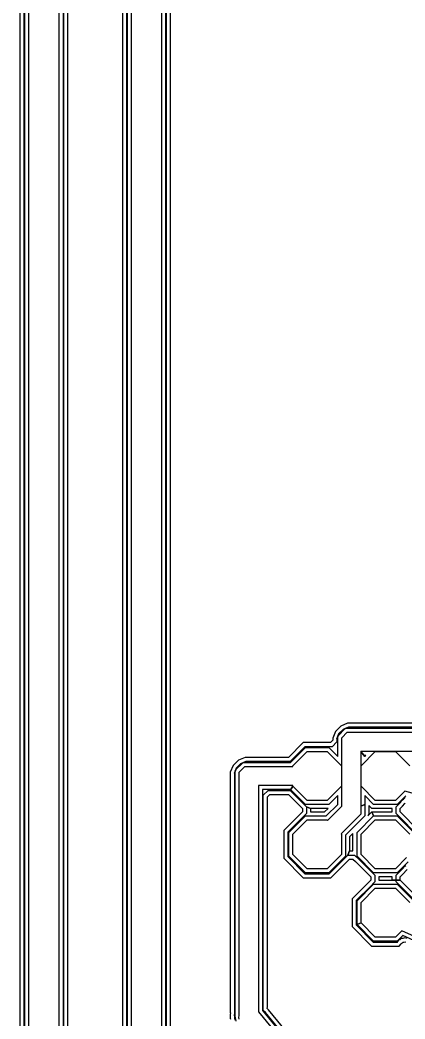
# Model space of a CAD drawing. Extents: x -122 to 0, y 0 to 97.
# Drawn here: x -121.54 to -107.22, y 39.23 to 76.35 of the extents above; entities that cross this region are included whole.
import ezdxf

# ---------------------------------------------------------------- set-up
doc = ezdxf.new("R2010")
doc.units = 0
doc.layers.add('milling', color=1, linetype='CONTINUOUS')

msp = doc.modelspace()

# ---------------------------------------------------------------- linework, layer by layer
at = {"layer": 'milling'}
for p, q in [((-121.5419, 88.0301), (-121.5419, 9.0773)), ((-121.3919, 88.0023), (-121.3919, 9.1159)), ((-121.3587, 8.9904), (-121.3587, 88.1247)), ((-121.2087, 9.0859), (-121.2087, 88.1545)), ((-120.0912, 87.8908), (-120.0912, 9.1584)), ((-119.9412, 87.7903), (-119.9412, 9.2306)), ((-119.9079, 9.4979), (-119.9079, 87.5057)), ((-119.7579, 9.4453), (-119.7579, 87.5355)), ((-117.7319, 77.9753), (-117.7319, 33.8146)), ((-117.5487, 33.7335), (-117.5487, 78.051)), ((-117.3987, 33.8319), (-117.3987, 78.0625)), ((-117.5819, 77.9261), (-117.5819, 33.8582)), ((-116.2812, 77.6256), (-116.2812, 33.7032)), ((-116.1312, 77.4969), (-116.1312, 33.7163)), ((-116.0979, 33.841), (-116.0979, 77.1861)), ((-115.9479, 33.7936), (-115.9479, 77.1975)), ((-109.3569, 50.2187), (-109.6099, 50.114)), ((-109.1157, 50.2187), (-109.3569, 50.2187)), ((-102.9804, 50.2187), (-109.1157, 50.2187)), ((-109.804, 49.92), (-109.9087, 49.6669)), ((-109.6099, 50.114), (-109.804, 49.92)), ((-109.6767, 49.8351), (-109.7587, 49.6371)), ((-109.7587, 49.6371), (-109.6767, 49.8351)), ((-109.71, 49.7549), (-109.4448, 50.02)), ((-109.6767, 49.8351), (-109.71, 49.7549)), ((-109.5251, 49.9868), (-109.6767, 49.8351)), ((-109.5755, 49.6773), (-109.3673, 49.8855)), ((-109.3272, 50.0687), (-109.5251, 49.9868)), ((-109.5251, 49.9868), (-109.3272, 50.0687)), ((-109.4448, 50.02), (-109.5251, 49.9868)), ((-109.3272, 50.0687), (-109.4075, 50.0355)), ((-109.4075, 50.0355), (-102.9057, 50.0355)), ((-109.3673, 49.8855), (-102.8954, 49.8855)), ((-109.1778, 50.0687), (-109.3272, 50.0687)), ((-103.0305, 50.0687), (-109.1778, 50.0687)), ((-111.0033, 49.4995), (-111.5541, 48.9487)), ((-110.1242, 49.4995), (-111.0033, 49.4995)), ((-109.9979, 49.4995), (-110.1242, 49.4995)), ((-109.9087, 49.5887), (-109.9979, 49.4995)), ((-109.7587, 49.5266), (-109.9358, 49.3495)), ((-109.9087, 49.6669), (-109.9087, 49.5887)), ((-109.7255, 49.7174), (-109.7587, 49.6371)), ((-109.7587, 49.6371), (-109.7587, 49.5266)), ((-109.7255, 49.3205), (-109.7255, 49.7174)), ((-109.5755, 49.3826), (-109.5755, 49.6773)), ((-109.5755, 47.1373), (-109.5755, 49.3826)), ((-110.9412, 49.3495), (-111.492, 48.7987)), ((-111.4783, 48.7655), (-110.9275, 49.3163)), ((-111.3963, 48.6354), (-110.8654, 49.1663)), ((-110.1863, 49.3495), (-110.9412, 49.3495)), ((-110.9275, 49.3163), (-110.0524, 49.3163)), ((-110.8654, 49.1663), (-110.1145, 49.1663)), ((-109.9358, 49.3495), (-110.1863, 49.3495)), ((-110.1145, 49.1663), (-109.5836, 48.6354)), ((-110.0524, 49.3163), (-109.7255, 48.9893)), ((-109.7255, 48.9893), (-109.7255, 49.3205)), ((-102.9884, 49.1744), (-108.8644, 49.1744)), ((-108.8644, 49.1744), (-108.7144, 48.9893)), ((-108.7144, 48.9893), (-108.8644, 49.1744)), ((-108.8644, 49.1744), (-108.8644, 47.1373)), ((-108.8563, 48.6354), (-108.3254, 49.1663)), ((-108.7144, 48.9893), (-108.6793, 49.0244)), ((-108.6793, 49.0244), (-108.7144, 49.0244)), ((-108.7144, 49.0244), (-108.7144, 48.9893)), ((-108.3254, 49.1663), (-107.5745, 49.1663)), ((-107.5745, 49.1663), (-107.0436, 48.6354)), ((-113.614, 48.65), (-113.7187, 48.3969)), ((-113.42, 48.844), (-113.614, 48.65)), ((-113.52, 48.4849), (-113.2549, 48.75)), ((-113.3351, 48.7167), (-113.4867, 48.5651)), ((-113.1669, 48.9487), (-113.42, 48.844)), ((-113.1371, 48.7987), (-113.3351, 48.7167)), ((-113.3351, 48.7167), (-113.1371, 48.7987)), ((-113.2549, 48.75), (-113.3351, 48.7167)), ((-113.1371, 48.7987), (-113.2174, 48.7655)), ((-113.2174, 48.7655), (-112.8205, 48.7655)), ((-112.9257, 48.9487), (-113.1669, 48.9487)), ((-112.9878, 48.7987), (-113.1371, 48.7987)), ((-111.7425, 48.7987), (-112.9878, 48.7987)), ((-111.6804, 48.9487), (-112.9257, 48.9487)), ((-112.8205, 48.7655), (-111.4783, 48.7655)), ((-111.492, 48.7987), (-111.7425, 48.7987)), ((-111.5541, 48.9487), (-111.6804, 48.9487)), ((-111.3963, 48.6155), (-111.3963, 48.6354)), ((-109.5836, 48.6354), (-109.5836, 47.8845)), ((-108.8563, 47.8845), (-108.8563, 48.6354)), ((-113.7187, 48.3969), (-113.7187, 39.4646)), ((-113.4867, 48.5651), (-113.5687, 48.3671)), ((-113.5687, 48.3671), (-113.4867, 48.5651)), ((-113.5355, 48.4474), (-113.5687, 48.3671)), ((-113.5687, 48.3671), (-113.5687, 39.5185)), ((-113.5355, 39.3943), (-113.5355, 48.4474)), ((-113.4867, 48.5651), (-113.52, 48.4849)), ((-113.3855, 48.4073), (-113.1773, 48.6155)), ((-113.3855, 39.3869), (-113.3855, 48.4073)), ((-113.1773, 48.6155), (-112.8826, 48.6155)), ((-112.8826, 48.6155), (-111.3963, 48.6155)), ((-111.3963, 47.9044), (-112.6744, 47.9044)), ((-112.6744, 47.9044), (-112.6744, 39.4978)), ((-111.3963, 47.8845), (-111.3963, 47.9044)), ((-111.4783, 47.7544), (-112.5244, 47.7544)), ((-112.5244, 47.7544), (-112.5244, 39.5518)), ((-112.4911, 47.544), (-112.314, 47.7211)), ((-112.4911, 39.6869), (-112.4911, 47.544)), ((-112.3411, 47.4819), (-112.2519, 47.5711)), ((-112.314, 47.7211), (-112.0635, 47.7211)), ((-112.2519, 47.5711), (-112.1256, 47.5711)), ((-112.1256, 47.5711), (-111.5541, 47.5711)), ((-112.0635, 47.7211), (-111.492, 47.7211)), ((-111.5541, 47.5711), (-111.5466, 47.5636)), ((-111.5466, 47.5636), (-111.1253, 47.1423)), ((-111.3963, 47.8845), (-111.492, 47.7211)), ((-111.492, 47.7211), (-111.3963, 47.8845)), ((-111.492, 47.7211), (-111.4876, 47.7167)), ((-111.4876, 47.7167), (-110.886, 47.1153)), ((-110.9275, 47.2036), (-111.4783, 47.7544)), ((-110.8654, 47.3536), (-111.3963, 47.8845)), ((-109.5836, 47.8845), (-110.1145, 47.3536)), ((-109.7255, 47.5306), (-110.0524, 47.2036)), ((-109.7255, 47.1994), (-109.7255, 47.5306)), ((-108.3254, 47.3536), (-108.8563, 47.8845)), ((-108.3875, 47.2036), (-108.7144, 47.5306)), ((-108.7144, 47.5306), (-108.7144, 47.1994)), ((-107.2324, 47.6958), (-107.5745, 47.3536)), ((-107.1879, 47.5281), (-107.5124, 47.2036)), ((-101.1497, 46.0368), (-107.2324, 47.6958)), ((-112.3411, 39.6795), (-112.3411, 47.4819)), ((-110.0524, 47.2036), (-110.9275, 47.2036)), ((-110.1145, 47.3536), (-110.8654, 47.3536)), ((-110.1486, 46.7763), (-109.7255, 47.1994)), ((-108.7144, 47.1994), (-108.8644, 47.1373)), ((-108.8644, 47.1373), (-108.7144, 47.1994)), ((-108.7144, 47.1994), (-108.7144, 46.7805)), ((-108.4496, 47.0536), (-108.5644, 47.1685)), ((-108.5644, 47.1685), (-108.5644, 47.1204)), ((-107.5124, 47.2036), (-108.3875, 47.2036)), ((-107.5745, 47.3536), (-108.3254, 47.3536)), ((-107.5538, 47.1153), (-107.4419, 47.227)), ((-107.4419, 47.227), (-107.3767, 47.2923)), ((-107.3767, 47.2923), (-107.3766, 47.2923)), ((-107.3766, 47.2923), (-107.3588, 47.3101)), ((-107.3588, 47.3101), (-107.347, 47.3534)), ((-107.347, 47.3534), (-107.2733, 47.3955)), ((-107.3145, 47.1423), (-107.2245, 47.2322)), ((-107.2733, 47.3955), (-107.2134, 47.4554)), ((-107.2245, 47.2322), (-107.2186, 47.254)), ((-111.1252, 46.8376), (-111.7295, 46.2333)), ((-111.5463, 46.1575), (-110.9275, 46.7763)), ((-111.1253, 47.1423), (-111.1252, 47.1423)), ((-111.1252, 47.1423), (-111.0435, 47.0606)), ((-111.036, 46.9268), (-111.1252, 46.8376)), ((-110.886, 46.8647), (-111.063, 46.6876)), ((-111.0435, 47.0606), (-111.036, 47.0531)), ((-111.036, 47.0531), (-111.036, 46.9268)), ((-110.9275, 46.7763), (-110.1486, 46.7763)), ((-110.886, 47.1153), (-110.736, 47.0536)), ((-110.736, 47.0536), (-110.886, 47.1153)), ((-110.886, 47.1153), (-110.886, 46.8647)), ((-110.736, 47.0536), (-110.736, 46.9263)), ((-110.0833, 47.0536), (-110.736, 47.0536)), ((-110.736, 46.9263), (-110.2107, 46.9263)), ((-110.2107, 46.9263), (-110.0833, 47.0536)), ((-110.1005, 46.6122), (-109.5755, 47.1373)), ((-108.8644, 46.8426), (-109.5977, 46.1094)), ((-108.7144, 46.7805), (-109.4336, 46.0613)), ((-109.0063, 46.1575), (-108.3875, 46.7763)), ((-108.8644, 47.1373), (-108.8644, 46.8426)), ((-108.5985, 46.7773), (-108.4496, 46.9263)), ((-108.5644, 46.8595), (-108.5985, 46.7773)), ((-108.5644, 47.1204), (-108.5644, 46.8595)), ((-107.7038, 47.0536), (-108.4496, 47.0536)), ((-108.3875, 46.7763), (-108.4496, 46.9263)), ((-108.4496, 46.9263), (-107.7038, 46.9263)), ((-108.4496, 46.9263), (-108.3875, 46.7763)), ((-108.3875, 46.7763), (-107.5124, 46.7763)), ((-107.7038, 46.9882), (-107.7038, 47.0536)), ((-107.7038, 46.9263), (-107.7038, 46.9882)), ((-107.5538, 47.1152), (-107.5538, 47.1153)), ((-107.5538, 46.8647), (-107.5538, 47.1152)), ((-107.464, 46.775), (-107.5538, 46.8647)), ((-107.5124, 46.7763), (-106.8936, 46.1575)), ((-107.4038, 47.0531), (-107.3146, 47.1423)), ((-107.4038, 46.9268), (-107.4038, 47.0531)), ((-106.7278, 46.2509), (-107.4038, 46.9268)), ((-107.3146, 47.1423), (-107.3145, 47.1423)), ((-111.0631, 46.6876), (-111.5795, 46.1712)), ((-111.3963, 46.0954), (-110.8654, 46.6263)), ((-111.063, 46.6876), (-111.0631, 46.6876)), ((-110.8654, 46.6263), (-110.1145, 46.6263)), ((-110.1145, 46.6263), (-110.1005, 46.6122)), ((-108.8563, 46.0954), (-108.3254, 46.6263)), ((-108.3254, 46.6263), (-107.5745, 46.6263)), ((-107.5745, 46.6263), (-107.0436, 46.0954)), ((-107.3768, 46.6876), (-107.464, 46.775)), ((-107.3767, 46.6876), (-107.3768, 46.6876)), ((-106.8426, 46.1535), (-107.3767, 46.6876)), ((-111.7295, 46.2333), (-111.7295, 45.2065)), ((-111.5795, 46.1712), (-111.5795, 45.2686)), ((-111.5463, 45.2824), (-111.5463, 46.1575)), ((-111.3963, 45.3445), (-111.3963, 46.0954)), ((-109.5977, 46.1094), (-109.5836, 46.0954)), ((-109.5836, 46.0954), (-109.5836, 45.3445)), ((-109.4336, 46.0613), (-109.4336, 45.2824)), ((-109.1563, 46.1266), (-109.2836, 45.9992)), ((-109.1563, 45.4738), (-109.1563, 46.1266)), ((-109.0063, 45.2824), (-109.0063, 46.1575)), ((-108.8563, 45.3445), (-108.8563, 46.0954)), ((-109.2836, 45.9992), (-109.2836, 45.4738)), ((-110.8654, 44.8136), (-111.3963, 45.3445)), ((-109.5836, 45.3445), (-110.1145, 44.8136)), ((-110.0386, 44.6303), (-109.3451, 45.3238)), ((-109.3451, 45.3238), (-109.2836, 45.4738)), ((-109.2836, 45.4738), (-109.3451, 45.3238)), ((-109.3451, 45.3238), (-109.0946, 45.3238)), ((-109.2836, 45.4738), (-109.1563, 45.4738)), ((-109.0946, 45.3238), (-108.9175, 45.1467)), ((-108.3254, 44.8136), (-108.8563, 45.3445)), ((-111.7295, 45.2065), (-111.0033, 44.4803)), ((-111.5795, 45.2686), (-110.9412, 44.6303)), ((-110.9275, 44.6636), (-111.5463, 45.2824)), ((-109.4336, 45.2824), (-110.0524, 44.6636)), ((-109.9765, 44.4803), (-109.283, 45.1738)), ((-109.283, 45.1738), (-109.1567, 45.1738)), ((-109.1567, 45.1738), (-109.0675, 45.0846)), ((-109.0675, 45.0846), (-108.496, 44.5131)), ((-108.3875, 44.6636), (-109.0063, 45.2824)), ((-108.9175, 45.1467), (-108.346, 44.5752)), ((-107.1603, 45.2279), (-107.5745, 44.8136)), ((-107.1088, 45.0673), (-107.5124, 44.6636)), ((-107.2713, 44.881), (-107.1897, 44.9393)), ((-110.9412, 44.6303), (-110.0386, 44.6303)), ((-110.0524, 44.6636), (-110.9275, 44.6636)), ((-110.1145, 44.8136), (-110.8654, 44.8136)), ((-107.5124, 44.6636), (-108.3875, 44.6636)), ((-108.346, 44.5752), (-108.346, 44.3247)), ((-107.5745, 44.8136), (-108.3254, 44.8136)), ((-107.5538, 44.5752), (-107.3767, 44.7523)), ((-107.5538, 44.3247), (-107.5538, 44.5752)), ((-107.4038, 44.5131), (-107.3146, 44.6023)), ((-107.3767, 44.7523), (-107.2759, 44.853)), ((-107.3146, 44.6023), (-107.1359, 44.7809)), ((-107.2759, 44.853), (-107.2713, 44.881)), ((-111.0033, 44.4803), (-109.9765, 44.4803)), ((-108.5852, 44.2976), (-109.1895, 43.6933)), ((-109.0063, 43.6175), (-108.3875, 44.2363)), ((-108.496, 44.3868), (-108.5852, 44.2976)), ((-108.346, 44.3247), (-108.5231, 44.1476)), ((-108.496, 44.5131), (-108.496, 44.3868)), ((-108.3875, 44.2363), (-107.5124, 44.2363)), ((-107.7038, 44.5136), (-108.196, 44.5136)), ((-108.196, 44.5136), (-108.196, 44.3863)), ((-108.196, 44.3863), (-107.7038, 44.3863)), ((-107.7038, 44.3863), (-107.7038, 44.5136)), ((-107.4038, 44.3868), (-107.7038, 44.3863)), ((-107.7038, 44.3863), (-107.4038, 44.3868)), ((-106.8603, 43.6312), (-107.5538, 44.3247)), ((-107.5124, 44.2363), (-106.8936, 43.6175)), ((-107.4038, 44.3868), (-107.4038, 44.5131)), ((-106.7103, 43.6933), (-107.4038, 44.3868)), ((-108.5231, 44.1476), (-109.0395, 43.6312)), ((-108.8563, 43.5554), (-108.3254, 44.0863)), ((-108.3254, 44.0863), (-107.5745, 44.0863)), ((-107.5745, 44.0863), (-107.0436, 43.5554)), ((-109.1895, 43.6933), (-109.1895, 42.6665)), ((-109.0395, 43.6312), (-109.0395, 42.7286)), ((-109.0063, 42.7424), (-109.0063, 43.6175)), ((-108.8563, 42.8045), (-108.8563, 43.5554)), ((-109.0395, 42.7286), (-108.8563, 42.8045)), ((-108.8563, 42.8045), (-109.0395, 42.7286)), ((-109.0395, 42.7286), (-108.4012, 42.0903)), ((-108.3875, 42.1236), (-109.0063, 42.7424)), ((-108.3254, 42.2736), (-108.8563, 42.8045)), ((-109.1895, 42.6665), (-108.4633, 41.9403)), ((-107.3373, 42.5109), (-107.5745, 42.2736)), ((-107.3047, 42.3314), (-107.5124, 42.1236)), ((-101.1707, 39.7079), (-107.3373, 42.5109)), ((-101.2576, 39.5827), (-107.3047, 42.3314)), ((-108.4012, 42.0903), (-107.4986, 42.0903)), ((-107.5124, 42.1236), (-108.3875, 42.1236)), ((-107.5745, 42.2736), (-108.3254, 42.2736)), ((-107.4986, 42.0903), (-107.4844, 42.1045)), ((-107.4844, 42.1045), (-107.4553, 42.1687)), ((-107.4553, 42.1687), (-107.3994, 42.1896)), ((-107.4364, 41.9403), (-107.3591, 42.0177)), ((-107.3994, 42.1896), (-107.3572, 42.2319)), ((-107.3591, 42.0177), (-107.3444, 42.0501)), ((-107.3572, 42.2319), (-107.2866, 42.2319)), ((-107.3444, 42.0501), (-107.3162, 42.0606)), ((-107.3162, 42.0606), (-107.295, 42.0819)), ((-107.295, 42.0819), (-107.2596, 42.0819)), ((-107.2866, 42.2319), (-107.2207, 42.2566)), ((-107.2596, 42.0819), (-107.2262, 42.0944)), ((-107.2262, 42.0944), (-107.1987, 42.0819)), ((-107.2207, 42.2566), (-107.1664, 42.2319)), ((-108.4633, 41.9403), (-107.4364, 41.9403)), ((-113.7187, 39.4646), (-113.7134, 39.4582)), ((-113.7134, 39.4582), (-113.7187, 39.4027)), ((-113.7187, 39.4027), (-113.7187, 39.3467)), ((-113.5687, 39.5185), (-113.5582, 39.5058)), ((-113.5582, 39.5058), (-113.5687, 39.3958)), ((-113.5687, 39.3958), (-113.5196, 39.1447)), ((-113.5375, 39.1875), (-113.5687, 39.3958)), ((-113.5687, 39.3958), (-113.5687, 39.2892)), ((-113.551, 39.2314), (-113.5355, 39.3943)), ((-113.3979, 39.257), (-113.3855, 39.3869)), ((-112.6744, 39.4978), (-100.7974, 25.1205)), ((-112.5244, 39.5518), (-100.7268, 25.2705)), ((-112.5016, 39.5764), (-112.4911, 39.6869)), ((-112.4911, 39.5637), (-112.5016, 39.5764)), ((-112.4911, 39.5472), (-112.4911, 39.5637)), ((-112.4128, 39.4689), (-112.4911, 39.5472)), ((-100.8711, 25.4973), (-112.4128, 39.4689)), ((-112.3464, 39.624), (-112.3411, 39.6795)), ((-112.3411, 39.6176), (-112.3464, 39.624)), ((-112.3411, 39.6093), (-112.3411, 39.6176)), ((-112.3017, 39.57), (-112.3411, 39.6093)), ((-100.7211, 25.5514), (-112.3017, 39.57)), ((-113.7246, 39.3408), (-113.7271, 39.3151)), ((-113.7271, 39.3151), (-113.7187, 39.3068)), ((-113.7187, 39.3467), (-113.7246, 39.3408)), ((-113.7187, 39.3068), (-113.7187, 39.2665)), ((-113.7187, 39.2665), (-113.7069, 39.228)), ((-113.5687, 39.2892), (-113.551, 39.2314)), ((-113.3855, 39.242), (-113.3979, 39.257)), ((-113.3855, 39.2226), (-113.3855, 39.242))]:
    msp.add_line(p, q, dxfattribs=at)

doc.saveas('drawing.dxf')
